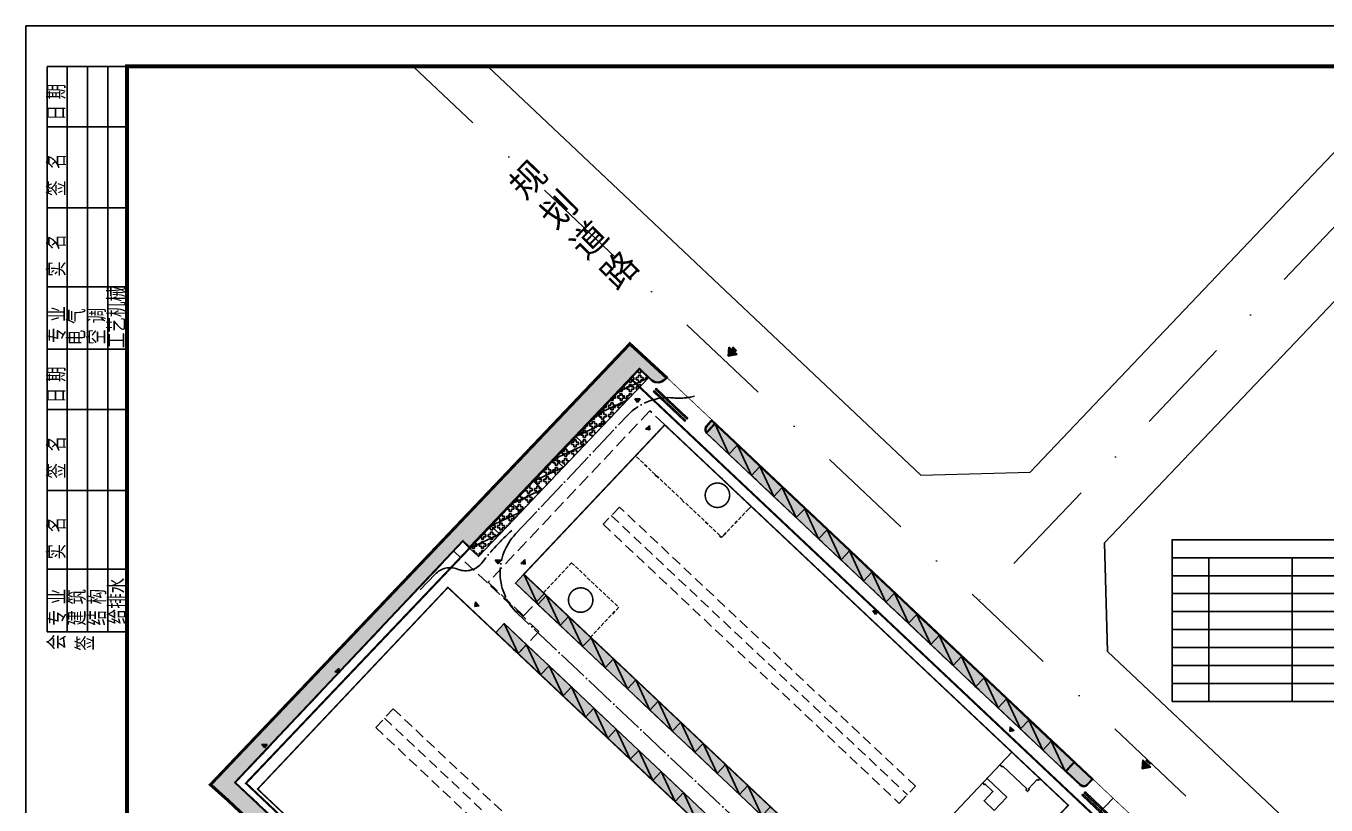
# Model space of a CAD drawing. Header units: millimetres. Extents: x 684742 to 685648, y 2544795 to 2545581.
# Drawn here: x 685227.6 to 685480.7, y 2545295.4 to 2545447.1 of the extents above; entities that cross this region are included whole.
import ezdxf

# ---------------------------------------------------------------- set-up
doc = ezdxf.new("R2010")
doc.units = ezdxf.units.MM
for name, pattern in [('$0$HIDDEN', [0.375, 0.25, -0.125]), ('DASH', [0.35, 0.25, -0.1]), ('DASHDOT', [25.399999999999995, 12.7, -6.349999999999997, 0, -6.349999999999997]), ('DASHED', [0.75, 0.5, -0.25]), ('DOTE', [2.4200000000000004, 2, -0.2, 0.02, -0.2])]:
    doc.linetypes.add(name, pattern=pattern)
for name, color, linetype in [('00用地界线', 1, 'Continuous'), ('14', 14, 'Continuous'), ('1绿地填充', 116, 'Continuous'), ('A-DIM-SYMB', 3, 'Continuous'), ('a08', 252, 'Continuous'), ('k-绿地填充', 118, 'Continuous'), ('PLAN_道路', 40, 'Continuous'), ('PLAN_附属建筑', 160, 'Continuous'), ('PUB_TAB', 7, 'Continuous'), ('PUB_TITLE', 4, 'Continuous'), ('建筑', 4, 'Continuous'), ('建筑物', 4, 'Continuous'), ('车位', 8, 'Continuous'), ('道路', 2, 'Continuous'), ('道路中心线', 1, 'DOTE')]:
    doc.layers.add(name, color=color, linetype=linetype)
doc.layers.add('JT-道路中线', color=7, linetype='DASHDOT', lineweight=5)
doc.layers.add('JT-道路红线', color=7, linetype='Continuous', lineweight=5)
doc.styles.add('HZTXT', font='romane.shx', dxfattribs={"width": 0.7, "bigfont": 'hztxt.shx'})
doc.styles.get("Standard").update_dxf_attribs({"font": ''})
doc.styles.get('Standard').set_extended_font_data('SimSun')
pattern_1 = [(90, (0, 0), (-1.799999999999999, 1e-16), [0.45, -1.349999999999999]), (0, (0, 0.45), (0, 1.799999999999999), [0.45, -1.349999999999999]), (90, (0.45, 0.45), (-1.799999999999999, 1e-16), [0.45, -1.349999999999999]), (0, (0.45, 0.9), (0, 1.799999999999999), [0.45, -1.349999999999999]), (270, (0.9, 0.9), (1.799999999999999, -3e-16), [0.45, -1.349999999999999]), (0, (0.9, 0.45), (0, 1.799999999999999), [0.45, -1.349999999999999]), (270, (1.349999999999999, 0.45), (1.799999999999999, -3e-16), [0.45, -1.349999999999999]), (0, (0.9, 0), (0, 1.799999999999999), [0.45, -1.349999999999999]), (270, (0.9, 0), (1.799999999999999, -3e-16), [0.45, -1.349999999999999]), (0, (0.45, -0.45), (0, 1.799999999999999), [0.45, -1.349999999999999]), (270, (0.45, 0), (1.799999999999999, -3e-16), [0.45, -1.349999999999999]), (0, (0, 0), (0, 1.799999999999999), [0.45, -1.349999999999999])]
pattern_2 = [(0, (0, 0), (0.199995, 0.199995), [0.359991, -0.239994, 0.159996, -0.039999]), (0, (0, 0.159996), (0.199995, 0.199995), [0.359991, -0.039999, 0.159996, -0.239994]), (90, (0, 0), (-0.199995, -0.199995), [0.159996, -0.039999, 0.359991, -0.239994]), (90, (0.159996, -0.039999), (0.199995, 0.199995), [-0.239994, 0.359991, -0.039999, 0.159996])]

# ---------------------------------------------------------------- blocks, each defined once
blk = doc.blocks.new('JHRTYJF')
at = {"layer": '车位'}
blk.add_lwpolyline([(696832.7696694155, 2573175.729671441), (696826.7862608384, 2573175.795029064), (696826.8124098642, 2573178.188392429), (696832.7958184413, 2573178.123034807)], close=True, dxfattribs=at)
blk.add_lwpolyline([(696826.8124098642, 2573178.188392429), (696832.7696694155, 2573175.729671441)], dxfattribs=at)
blk = doc.blocks.new('111111')
at = {"layer": 'A-DIM-SYMB'}
h = blk.add_hatch(color=256, dxfattribs=at)
h.dxf.hatch_style = 1
h.paths.add_polyline_path([(691370.3767364135, 2579484.485152308), (691370.9326405585, 2579485.216934941), (691369.8208322685, 2579485.216934941)])
for p, q in [((691369.8208322685, 2579485.216934941), (691370.9326405585, 2579485.216934941)), ((691370.3767364135, 2579484.485152308), (691369.8208322685, 2579485.216934941)), ((691370.9326405585, 2579485.216934941), (691370.3767364135, 2579484.485152308))]:
    blk.add_line(p, q, dxfattribs=at)
blk = doc.blocks.new('A$C393D5F54')
at = {"layer": '14', "color": 14}
for p, q in [((0.0002947762259282, 445.5909560997388), (0.0002947743632831, 14445.59090395501)), ((0.0002947743632831, 14445.59090395501), (2000.000399082492, 14445.59090395539)), ((500.000320853258, 445.5909560999134), (500.0003208513953, 14445.59090395516)), ((1000.00034693029, 445.5909560998551), (1000.000346928427, 14445.59090395507)), ((1500.000373007322, 445.5909561000879), (1500.000373005459, 14445.5909039553)), ((2000.000399084354, 445.5909561001463), (2000.000399082492, 14445.59090395539)), ((2000.000399082783, 12945.59090954333), (0.0002947746543214, 12945.59090954295)), ((2000.000399083074, 10945.64321095185), (0.0002947749453597, 10945.64321095147)), ((2000.000399083248, 8989.611513374839), (0.0002947751199827, 8989.611513374432)), ((2000.000399083423, 7445.590930032428), (0.0002947752946056, 7445.59093003202)), ((2000.000399083714, 5945.59093561105), (0.0002947755856439, 5945.590935610642)), ((2000.000399083889, 3945.590943061616), (0.0002947757602669, 3945.590943061216)), ((2000.00039908418, 1989.611539442558), (0.0002947760513052, 1989.61153944215)), ((2000.000399084354, 445.5909561001463), (0.0002947762259282, 445.5909560997388))]:
    blk.add_line(p, q, dxfattribs=at)
at = {"layer": '14', "color": 14, "style": 'HZTXT', "width": 0.85}
for s, p in [('日 期', (461.5332057615741, 13105.32084242598)), ('签  名', (466.162309619016, 11238.3044978881)), ('实  名', (466.1623096193651, 9238.35679929663)), ('工艺机械', (1953.318045485415, 7471.000319001497)), ('专 业', (472.4155096719623, 7597.873250554781)), ('电 气', (956.7652093662182, 7539.872544504179)), ('空 调', (1459.957470096124, 7557.722944787006)), ('日 期', (461.5332057623308, 6105.320868503011)), ('签  名', (466.1623096198308, 4238.2522300072)), ('实  名', (466.1623096202966, 2238.304531415692)), ('给排水', (1969.521492123429, 629.4335300349048)), ('专 业', (480.3695466810022, 598.140129540523)), ('建 筑', (967.1628800292964, 592.134295659489)), ('结 构', (1470.02198616776, 596.8208872302203)), ('会', (470.4396280380314, -3.051198790606576)), ('签', (1174.193684031837, -26.9997495590942))]:
    blk.add_text(s, height=450, rotation=90, dxfattribs=at).set_placement(p)
blk = doc.blocks.new('图框')
at = {"layer": 'PUB_TITLE', "color": 14}
blk.add_lwpolyline([(-2490.044297367334, -114030.9652820825), (123659.9557027221, -114030.9652820825), (123659.9683176279, -24930.96528208256), (-2490.044297367334, -24930.96528208256)], close=True, dxfattribs=at)
at = {"layer": 'PUB_TITLE', "color": 14, "const_width": 235.9666194733357}
blk.add_lwpolyline([(3409.121189415455, -111671.2990871668), (121298.9680815041, -111671.2990871668), (121298.9680815041, -27290.96528196335), (3409.121189415455, -27290.96528196335)], close=True, dxfattribs=at)
at = {"layer": '14', "color": 6, "xscale": 2.359666194733356, "yscale": 2.359666194733356, "zscale": 2.359666194733356}
blk.add_blockref('A$C393D5F54', (-1258.655426830053, -61377.47215235233), dxfattribs=at)
blk = doc.blocks.new('*U4')
at = {"linetype": 'ByBlock', "ltscale": 0.3}
h = blk.add_hatch(color=256, dxfattribs=at)
h.dxf.hatch_style = 1
h.paths.add_polyline_path([(1.830137102864682, 2.40916093060514), (-1.83013710239902, 2.409160930663346), (0, 0)])
h = blk.add_hatch(color=256, dxfattribs=at)
h.dxf.hatch_style = 1
h.paths.add_polyline_path([(0.8062207258772103, 2.896275688428431), (0.8062207258772104, 3.316382777877151), (-0.833363286918029, 3.31638277793536), (-0.8333632866851983, 2.896275688486638)])
for p, q in [((1.830137102864682, 2.40916093060514), (-1.830137102399021, 2.409160930663346)), ((-1.830137102399021, 2.409160930663346), (0, 0)), ((0, 0), (1.830137102864682, 2.40916093060514))]:
    blk.add_line(p, q, dxfattribs=at)
blk.add_lwpolyline([(-0.8333632869180291, 3.31638277793536), (0.8062207258772104, 3.316382777877151), (0.8062207258772104, 2.896275688428431), (-0.8333632866851985, 2.896275688486638)], close=True, dxfattribs=at)
blk = doc.blocks.new('jsd')
at = {"layer": 'a08', "ltscale": 0.001}
h = blk.add_hatch(dxfattribs=at)
h.set_pattern_fill('ANSI31', color=256, scale=0.2, angle=10.52814650395861)
h.set_pattern_definition([(55.52814650395862, (1014318.670970643, 5162083.272787055), (-0.2617483766042662, 0.1797054182406063), [])])
edge = h.paths.add_edge_path()
edge.add_arc((684629.7638738528, 2546811.16536671), 0.1499999995230897, 54.47195223341406, 234.471952233414)
edge.add_line((684629.6767086406, 2546811.043292037), (684636.3032387791, 2546806.309626636))
edge.add_arc((684636.3904039908, 2546806.431701309), 0.1500000002978209, -125.5280473029456, 54.47195257480839)
edge.add_line((684636.4775692025, 2546806.553775982), (684629.8508504888, 2546811.287575811))
edge.add_line((684629.8508504888, 2546811.287575811), (684629.8510390649, 2546811.287441382))
h = blk.add_hatch(dxfattribs=at)
h.set_pattern_fill('ANSI31', color=256, scale=0.2, angle=10.52814650395861)
h.set_pattern_definition([(55.52814650395862, (1014319.018534363, 5162083.759568666), (-0.2617483766042662, 0.1797054182406063), [])])
edge = h.paths.add_edge_path()
edge.add_arc((684630.1114375731, 2546811.652148321), 0.1499999995230897, 54.47195223341406, 234.471952233414)
edge.add_line((684630.024272361, 2546811.530073649), (684636.6508024994, 2546806.796408247))
edge.add_arc((684636.737967711, 2546806.918482921), 0.1500000002978209, -125.5280473029456, 54.47195257480839)
edge.add_line((684636.8251329229, 2546807.040557594), (684630.1984142091, 2546811.774357423))
edge.add_line((684630.1984142093, 2546811.774357423), (684630.1986027855, 2546811.774222994))
for points in [[(684629.851039065, 2546811.287441381, 0.9999999999999998), (684629.6767086406, 2546811.043292037), (684636.3032387791, 2546806.309626636, 0.9999999999999996), (684636.4775692025, 2546806.553775982), (684629.8508504888, 2546811.287575811)], [(684630.1986027854, 2546811.774222994, 0.9999999999999998), (684630.024272361, 2546811.530073649), (684636.6508024994, 2546806.796408247, 0.9999999999999996), (684636.8251329229, 2546807.040557594), (684630.1984142093, 2546811.774357423)]]:
    blk.add_lwpolyline(points, format="xyb", close=True, dxfattribs=at)

msp = doc.modelspace()

# ---------------------------------------------------------------- hatches: boundary and pattern name
h = msp.add_hatch()
h.set_pattern_fill('普通砖', color=256, scale=0.1, angle=45, style=0)
h.set_pattern_definition([(90, (-0.1269067913995533, 0.1268113925357852), (-0.2500001000000001, 0), [])])
h.paths.add_polyline_path([(685373.6949587961, 2545234.072936358), (685397.5995945629, 2545244.372779421), (685465.7972362621, 2545271.185301725), (685442.4454328202, 2545293.209519455), (685442.608395862, 2545293.54942408), (685466.4557831414, 2545271.057797211), (685397.7422358751, 2545244.041712712), (685373.8397831413, 2545233.743797211), (685356.6647831413, 2545225.205797211), (685354.3927831413, 2545224.112797211), (685349.9747831413, 2545222.001797211), (685346.8580269015, 2545220.5278777), (685266.8127831413, 2545296.148797211), (685263.2447831412, 2545299.328797211), (685345.1397831412, 2545385.476797211), (685352.5035416083, 2545378.711855925), (685352.2569191857, 2545378.449568854), (685345.1483208832, 2545384.962937867), (685263.7630794973, 2545299.350281929), (685267.0548498086, 2545296.416473187), (685346.988193391, 2545220.844731465), (685349.816776948, 2545222.334063461), (685354.2371338718, 2545224.436892234), (685356.505787734, 2545225.528249239), (685373.6949587961, 2545234.072936358), (685397.5995945629, 2545244.372779421)])
h = msp.add_hatch()
h.set_pattern_fill('人字形人行道砖', color=256, scale=0.15, style=0)
h.set_pattern_definition(pattern_2)
edge = h.paths.add_edge_path()
edge.add_line((685352.2714794443, 2545378.68355731), (685351.9573977457, 2545378.351100307))
edge.add_arc((685350.616729233, 2545379.625897521), 1.849999999797354, 226.6757107758569, 316.44270660809366, ccw=False)
edge.add_line((685349.3473946278, 2545378.280055904), (685347.0505893658, 2545380.446294756))
edge.add_line((685347.0505893658, 2545380.446294756), (685313.96987663, 2545345.647796807))
edge.add_line((685313.96987663, 2545345.647796807), (685312.6498570374, 2545346.902651804))
edge.add_line((685312.6498570374, 2545346.902651804), (685268.1929548933, 2545299.765719679))
edge.add_line((685268.1929548933, 2545299.765719679), (685339.4861859946, 2545232.525292447))
edge.add_line((685339.4861859946, 2545232.525292447), (685336.9759833209, 2545229.863791522))
edge.add_line((685336.9759833209, 2545229.863791522), (685337.0851056142, 2545229.7608725))
edge.add_line((685337.0851056142, 2545229.7608725), (685339.69822731, 2545232.531495719))
edge.add_line((685339.69822731, 2545232.531495719), (685268.4049956716, 2545299.771923457))
edge.add_line((685268.4049956716, 2545299.771923457), (685312.6556541102, 2545346.690178726))
edge.add_line((685312.6556541102, 2545346.690178726), (685313.975243373, 2545345.435732816))
edge.add_line((685313.975243373, 2545345.435732816), (685347.0563629343, 2545380.234658715))
edge.add_line((685347.0563629343, 2545380.234658715), (685349.2444756055, 2545378.17093361))
edge.add_arc((685350.616729233, 2545379.625897521), 1.999999999873765, 226.675710782262, 316.4497892934749)
edge.add_line((685352.0662709496, 2545378.247917546), (685352.3805159399, 2545378.580547395))
edge.add_line((685352.3805159399, 2545378.580547395), (685352.2714794443, 2545378.68355731))
h = msp.add_hatch()
h.set_pattern_fill('人字形人行道砖', color=256, scale=0.15, style=0)
h.set_pattern_definition(pattern_2)
edge = h.paths.add_edge_path()
edge.add_line((685361.640607133, 2545369.668459383), (685360.1239076046, 2545368.060087788))
edge.add_arc((685360.8070885754, 2545368.565813499), 0.8499969023242734, 136.6758854381972, 216.5107496357346, ccw=False)
edge.add_line((685360.188729389, 2545369.14901728), (685361.1313032762, 2545370.14833404))
edge.add_line((685361.1313032762, 2545370.14833404), (685361.0221845394, 2545370.251256834))
edge.add_line((685361.0221845394, 2545370.251256834), (685360.0796106523, 2545369.251940073))
edge.add_arc((685360.8070926076, 2545368.565813259), 1.000000000251571, 136.6757107534235, 226.6757107865627)
edge.add_line((685360.1209657937, 2545367.838331303), (685361.7497375889, 2545369.565549016))
edge.add_line((685361.7497375889, 2545369.565549016), (685361.640607133, 2545369.668459383))
edge = h.paths.add_edge_path()
edge.add_line((685431.7204996791, 2545303.619157163), (685431.7034291914, 2545303.60104496))
edge.add_line((685431.7034291914, 2545303.60104496), (685430.1597029899, 2545301.964011983))
edge.add_line((685430.1597029899, 2545301.964011983), (685432.8373376424, 2545299.439025416))
edge.add_line((685432.8373376424, 2545299.439025416), (685432.8636116756, 2545299.466902819))
edge.add_arc((685433.5468217239, 2545299.972557165), 0.849977815354342, 216.5057168705164, 316.6739223449308)
edge.add_line((685434.1651470431, 2545299.389345294), (685435.1263444467, 2545300.409199647))
edge.add_line((685435.1263444467, 2545300.409199647), (685435.2358983757, 2545300.305946716))
edge.add_line((685435.2358983757, 2545300.305946716), (685434.2743057294, 2545299.286464872))
edge.add_arc((685433.5468237739, 2545299.972591688), 1.000000001698962, 226.6757108926506, 316.6757106849385, ccw=False)
edge.add_line((685432.8606969605, 2545299.24510973), (685432.8435883165, 2545299.226957033))
edge.add_line((685432.8435883165, 2545299.226957033), (685429.9476615665, 2545301.957791179))
edge.add_line((685429.9476615665, 2545301.957791179), (685431.594298699, 2545303.703955287))
edge.add_line((685431.594298699, 2545303.703955287), (685431.6113409925, 2545303.722037585))
edge.add_line((685431.6113409925, 2545303.722037585), (685431.7204996791, 2545303.619157163))
h = msp.add_hatch()
h.set_pattern_fill('普通砖', color=256, scale=0.1, angle=45, style=0)
h.set_pattern_definition([(90, (-0.1269336928849517, 0.1269336928849517), (-0.2500001000000001, 0), [])])
h.paths.add_polyline_path([(685361.1456528286, 2545370.382236152), (685361.0221845394, 2545370.251256834), (685435.2358983757, 2545300.305946716), (685435.3593548818, 2545300.436937139)])
at = {"layer": '1绿地填充', "linetype": 'Continuous'}
h = msp.add_hatch(dxfattribs=at)
h.set_pattern_fill('CROSS', color=256, scale=0.5, angle=-1.165079999999999)
h.set_pattern_definition([(358.83492, (0, 0), (0.8097252841745103, 0.7774465185261997), [0.396875, -1.190625]), (88.83492, (0.1943616296315499, -0.2024313210436276), (-0.7774465185261997, 0.8097252841745103), [0.396875, -1.190625])])
edge = h.paths.add_edge_path()
edge.add_line((685339.69822731, 2545232.531495719), (685268.4049956714, 2545299.771923457))
edge.add_line((685268.4049956714, 2545299.771923457), (685312.6556541102, 2545346.690178726))
edge.add_line((685312.6556541102, 2545346.690178726), (685313.975243373, 2545345.435732816))
edge.add_line((685313.975243373, 2545345.435732816), (685347.0563629343, 2545380.234658715))
edge.add_line((685347.0563629343, 2545380.234658715), (685349.2444756055, 2545378.17093361))
edge.add_arc((685350.616729233, 2545379.625897521), 1.999999999873765, 226.675710782262, 316.4497892934749)
edge.add_line((685352.0662709496, 2545378.247917546), (685352.4058032599, 2545378.607314146))
edge.add_line((685352.4058032599, 2545378.607314146), (685346.2281562875, 2545384.443515019))
edge.add_line((685346.2281562875, 2545384.443515019), (685345.141, 2545385.477))
edge.add_line((685345.141, 2545385.477), (685263.2459999999, 2545299.329))
edge.add_line((685263.2459999999, 2545299.329), (685266.814, 2545296.149))
edge.add_line((685266.814, 2545296.149), (685337.0851056142, 2545229.7608725))
edge.add_line((685337.0851056142, 2545229.7608725), (685337.3021618448, 2545229.99101143))
edge.add_line((685337.3021618448, 2545229.99101143), (685339.69822731, 2545232.531495719))
h = msp.add_hatch(dxfattribs=at)
h.set_pattern_fill('十字花纹', color=256, scale=0.3)
h.set_pattern_definition(pattern_1)
h.paths.add_polyline_path([(685348.7862087077, 2545378.571153699), (685315.714689303, 2545343.782152503), (685313.9752433726, 2545345.435732816), (685347.0468496474, 2545380.224651431)])
h = msp.add_hatch(dxfattribs=at)
h.set_pattern_fill('松散材料', color=256, scale=0.3)
h.set_pattern_definition([(0, (0, 0), (0.28125, 0.5625), [0, -0.5625])])
edge = h.paths.add_edge_path()
edge.add_line((685435.3279547241, 2545300.403620791), (685434.2743057294, 2545299.286464872))
edge.add_arc((685433.5468237739, 2545299.972591686), 1.000000000016758, 226.6757107962675, 316.6757107774096, ccw=False)
edge.add_line((685432.8606969605, 2545299.24510973), (685432.8435883165, 2545299.226957033))
edge.add_line((685432.8435883165, 2545299.226957033), (685429.9476615665, 2545301.957791179))
edge.add_line((685429.9476615665, 2545301.957791179), (685431.7343189148, 2545303.853479067))
edge.add_line((685431.7343189148, 2545303.853479067), (685435.3279547241, 2545300.403620791))
edge = h.paths.add_edge_path()
edge.add_arc((685360.8070926071, 2545368.565813259), 1.000000000030439, 136.675710739694, 226.6757608028766, ccw=False)
edge.add_line((685360.0796106523, 2545369.251940073), (685361.1456528287, 2545370.382236152))
edge.add_line((685361.1456528287, 2545370.382236152), (685361.8732318324, 2545369.696503874))
edge.add_line((685361.8732318324, 2545369.696503874), (685361.7504180404, 2545369.566270597))
edge.add_line((685361.7504180404, 2545369.566270597), (685360.1209664287, 2545367.838330705))
h = msp.add_hatch(dxfattribs=at)
h.set_pattern_fill('十字花纹', color=256, scale=0.3)
h.set_pattern_definition(pattern_1)
h.paths.add_polyline_path([(685431.5942268138, 2545303.703879057), (685429.9476714401, 2545301.957792918), (685360.1041055163, 2545367.820450717), (685361.7504200581, 2545369.566268691), (685431.5939796045, 2545303.703616906)])
h = msp.add_hatch(dxfattribs=at)
h.set_pattern_fill('十字花纹', color=256, scale=0.3)
h.set_pattern_definition(pattern_1)
h.paths.add_polyline_path([(685401.440234375, 2545264.4734034), (685392.7105206448, 2545272.706859392), (685394.3571742431, 2545274.452863953), (685403.0869355527, 2545266.219352036)])
h.paths.add_polyline_path([(685383.9806976512, 2545280.940407392), (685385.6273988291, 2545282.686356028), (685324.5188824023, 2545340.321049758), (685322.8722308234, 2545338.575043293)])
h.paths.add_polyline_path([(685371.43441009, 2545279.577272968), (685373.0811156284, 2545281.323217496), (685320.7023724027, 2545330.724399144), (685319.0556657098, 2545328.978444659)])

# ---------------------------------------------------------------- linework, layer by layer
at = {"color": 1, "linetype": 'DOTE', "ltscale": 3, "const_width": 0.15}
msp.add_lwpolyline([(685466.457, 2545271.058), (685345.141, 2545385.477), (685263.2459999999, 2545299.329), (685266.814, 2545296.149), (685346.8580000001, 2545220.528), (685349.976, 2545222.002), (685354.3940000001, 2545224.113), (685356.666, 2545225.206), (685373.841, 2545233.744), (685397.746, 2545244.044)], close=True, dxfattribs=at)
for points in [[(685346.8580269015, 2545220.5278777), (685266.8127831413, 2545296.148797211), (685263.2447831412, 2545299.328797211), (685345.1397831412, 2545385.476797211), (685352.5035416083, 2545378.711855925), (685352.2569191857, 2545378.449568854), (685345.1483208832, 2545384.962937867), (685263.7630794973, 2545299.350281929), (685267.0548498086, 2545296.416473187), (685346.988193391, 2545220.844731465)], [(685352.2599665147, 2545378.446768819), (685345.1574687749, 2545384.972893681), (685263.7630794973, 2545299.350281929), (685267.0574541003, 2545296.414152098), (685346.9260268352, 2545220.95888576), (685354.2386677756, 2545224.437630156), (685356.5078605325, 2545225.529279664), (685373.689561177, 2545234.070610675), (685397.6089041111, 2545244.376790646), (685465.7972362621, 2545271.185301725), (685442.3626346017, 2545293.287610468)], [(685361.1456528286, 2545370.382236152), (685361.0221845394, 2545370.251256834), (685435.2358983757, 2545300.305946716), (685435.3593548818, 2545300.436937139), (685361.1456410455, 2545370.382247257)], [(685437.6143456599, 2545346.469288857), (685438.186062167, 2545325.280189)]]:
    msp.add_lwpolyline(points)
for points in [[(685352.2714794443, 2545378.68355731), (685351.9573977457, 2545378.351100307, -0.4130229574363347), (685349.3473946278, 2545378.280055904), (685347.0505893658, 2545380.446294756), (685313.96987663, 2545345.647796807), (685312.6498570374, 2545346.902651804), (685268.1929548933, 2545299.765719679), (685339.4861859946, 2545232.525292447), (685336.9759833209, 2545229.863791522), (685337.0851056142, 2545229.7608725), (685339.69822731, 2545232.531495719), (685268.4049956716, 2545299.771923457), (685312.6556541102, 2545346.690178726), (685313.975243373, 2545345.435732816), (685347.0563629343, 2545380.234658715), (685349.2444756055, 2545378.17093361, 0.4130591337870552), (685352.0662709496, 2545378.247917546), (685352.3805159399, 2545378.580547395)], [(685361.640607133, 2545369.668459383), (685360.1239076046, 2545368.060087788, -0.3631544540283612), (685360.188729389, 2545369.14901728), (685361.1313032762, 2545370.14833404), (685361.0221845394, 2545370.251256834), (685360.0796106523, 2545369.251940073, 0.4142135625481411), (685360.1209657937, 2545367.838331303), (685361.7497375889, 2545369.565549016)], [(685431.7204996791, 2545303.619157163), (685431.7034291914, 2545303.60104496), (685430.1597029899, 2545301.964011983), (685432.8373376424, 2545299.439025416), (685432.8636116756, 2545299.466902819, 0.4672014876933919), (685434.1651470431, 2545299.389345294), (685435.1263444467, 2545300.409199647), (685435.2358983757, 2545300.305946716), (685434.2743057294, 2545299.286464872, -0.4142135611198905), (685432.8606969605, 2545299.24510973), (685432.8435883165, 2545299.226957033), (685429.9476615665, 2545301.957791179), (685431.594298699, 2545303.703955287), (685431.6113409925, 2545303.722037585)]]:
    msp.add_lwpolyline(points, format="xyb", close=True)
for points in [[(685348.7862087075, 2545378.571153699), (685347.0467586472, 2545380.22472967), (685342.9128228518, 2545375.876108864), (685344.6522687821, 2545374.22252855), (685348.7862087075, 2545378.571153699)], [(685344.6522687821, 2545374.22252855), (685342.9128187218, 2545375.87610452), (685338.7788829264, 2545371.527483714), (685340.5183288568, 2545369.8739034), (685344.6522687821, 2545374.22252855)], [(685340.5183288568, 2545369.8739034), (685338.7788787966, 2545371.527479371), (685334.6449430012, 2545367.178858565), (685336.3843889314, 2545365.525278251), (685340.5183288568, 2545369.8739034)], [(685364.4690926429, 2545363.703782235), (685360.1038571497, 2545367.820178606), (685361.7504200581, 2545369.566268691), (685366.1156555515, 2545365.44987232)], [(685336.3843889314, 2545365.525278251), (685334.6449388713, 2545367.178854221), (685330.5110030757, 2545362.830233415), (685332.2504490062, 2545361.176653101), (685336.3843889314, 2545365.525278251)], [(685368.8343324948, 2545359.587381754), (685364.4690970018, 2545363.703778125), (685366.1156599103, 2545365.44986821), (685370.4808954037, 2545361.333471839)], [(685332.2504490062, 2545361.176653101), (685330.5109989458, 2545362.830229072), (685326.3770631504, 2545358.481608265), (685328.1165090807, 2545356.828027952), (685332.2504490062, 2545361.176653101)], [(685373.1995723468, 2545355.470981272), (685368.8343368538, 2545359.587377644), (685370.4808997622, 2545361.333467729), (685374.8461352555, 2545357.217071358)], [(685328.1165090807, 2545356.828027952), (685326.3770590205, 2545358.481603922), (685322.243123225, 2545354.132983116), (685323.9825691554, 2545352.479402802), (685328.1165090807, 2545356.828027952)], [(685377.5648121987, 2545351.354580791), (685373.1995767057, 2545355.470977163), (685374.8461396144, 2545357.217067247), (685379.2113751075, 2545353.100670876)], [(685323.9825691554, 2545352.479402802), (685322.2431190951, 2545354.132978772), (685318.1091832997, 2545349.784357966), (685319.84862923, 2545348.130777652), (685323.9825691554, 2545352.479402802)], [(685381.9300520509, 2545347.23818031), (685377.5648165577, 2545351.354576681), (685379.2113794662, 2545353.100666766), (685383.5766149595, 2545348.984270396)], [(685386.29527292, 2545343.12179773), (685381.930037427, 2545347.2381941), (685383.5766003355, 2545348.984284185), (685387.9418358288, 2545344.867887814)], [(685390.6605127722, 2545339.005397248), (685386.295277279, 2545343.121793619), (685387.9418401875, 2545344.867883704), (685392.3070756808, 2545340.751487334)], [(685395.0257526241, 2545334.888996767), (685390.660517131, 2545339.005393138), (685392.3070800395, 2545340.751483223), (685396.6723155328, 2545336.635086852)], [(685327.2370674424, 2545334.458334392), (685322.8721757092, 2545338.575095274), (685324.5188844216, 2545340.321047854), (685328.8837761546, 2545336.204286973)], [(685331.6019635338, 2545330.3415694), (685327.2370718007, 2545334.458330281), (685328.8837805131, 2545336.204282862), (685333.2486722462, 2545332.08752198)], [(685399.3909924763, 2545330.772596286), (685395.0257569829, 2545334.888992657), (685396.6723198915, 2545336.635082742), (685401.0375553848, 2545332.518686371)], [(685323.4205574428, 2545324.861683778), (685319.0556657098, 2545328.978444659), (685320.7023744221, 2545330.72439724), (685325.0672661552, 2545326.607636359)], [(685335.9668596254, 2545326.224804407), (685331.6019678921, 2545330.341565289), (685333.2486766047, 2545332.087517869), (685337.6135683376, 2545327.970756988)], [(685403.7562323282, 2545326.656195805), (685399.3909968348, 2545330.772592176), (685401.0375597436, 2545332.518682261), (685405.4027952368, 2545328.40228589)], [(685340.3317557168, 2545322.108039415), (685335.9668639838, 2545326.224800296), (685337.6135726961, 2545327.970752877), (685341.9784644292, 2545323.853991996)], [(685408.1214721801, 2545322.539795323), (685403.756236687, 2545326.656191695), (685405.4027995956, 2545328.402281779), (685409.7680350888, 2545324.285885409)], [(685327.7854535345, 2545320.744918785), (685323.4205618014, 2545324.861679667), (685325.0672705139, 2545326.607632247), (685329.4321622468, 2545322.490871366)], [(685344.6966518085, 2545317.991274422), (685340.3317600752, 2545322.108035304), (685341.9784687877, 2545323.853987885), (685346.3433605206, 2545319.737227003)], [(685412.4867120322, 2545318.423394842), (685408.121476539, 2545322.539791214), (685409.7680394476, 2545324.285881298), (685414.1332749408, 2545320.169484928)], [(685332.150349626, 2545316.628153793), (685327.785457893, 2545320.744914674), (685329.4321666054, 2545322.490867255), (685333.7970583385, 2545318.374106374)], [(685416.851951884, 2545314.306994361), (685412.486716391, 2545318.423390732), (685414.1332792995, 2545320.169480817), (685418.4985147928, 2545316.053084446)], [(685336.5152457178, 2545312.5113888), (685332.1503539847, 2545316.628149682), (685333.797062697, 2545318.374102262), (685338.16195443, 2545314.257341381)], [(685349.0615479, 2545313.874509429), (685344.6966561668, 2545317.991270311), (685346.3433648791, 2545319.737222892), (685350.7082566122, 2545315.620462011)], [(685353.4264439914, 2545309.757744437), (685349.0615522584, 2545313.874505319), (685350.7082609707, 2545315.620457899), (685355.0731527038, 2545311.503697018)], [(685421.217191736, 2545310.19059388), (685416.851956243, 2545314.306990251), (685418.4985191515, 2545316.053080336), (685422.8637546448, 2545311.936683965)], [(685340.8801418093, 2545308.394623808), (685336.5152500763, 2545312.51138469), (685338.1619587888, 2545314.25733727), (685342.5268505216, 2545310.140576389)], [(685345.2450379009, 2545304.277858815), (685340.880146168, 2545308.394619697), (685342.5268548803, 2545310.140572278), (685346.8917466134, 2545306.023811396)], [(685357.791340083, 2545305.640979445), (685353.4264483498, 2545309.757740326), (685355.0731570623, 2545311.503692907), (685359.4380487952, 2545307.386932026)], [(685425.5824315881, 2545306.074193399), (685421.2171960949, 2545310.19058977), (685422.8637590033, 2545311.936679855), (685427.2289944967, 2545307.820283484)], [(685429.9476714401, 2545301.957792918), (685425.5824359469, 2545306.074189289), (685427.2289988555, 2545307.820279373), (685431.5942343487, 2545303.703883003)], [(685349.6099339927, 2545300.161093823), (685345.2450422595, 2545304.277854704), (685346.891750972, 2545306.023807285), (685351.256642705, 2545301.907046404)], [(685362.1562361744, 2545301.524214452), (685357.7913444414, 2545305.640975334), (685359.4380531537, 2545307.386927915), (685363.8029448868, 2545303.270167033)], [(685366.521132266, 2545297.40744946), (685362.1562405328, 2545301.524210341), (685363.8029492453, 2545303.270162922), (685368.1678409782, 2545299.153402041)], [(685353.9748300842, 2545296.04432883), (685349.6099383512, 2545300.161089712), (685351.2566470637, 2545301.907042293), (685355.6215387967, 2545297.790281412)], [(685358.3397261759, 2545291.927563838), (685353.9748344428, 2545296.044324719), (685355.621543155, 2545297.7902773), (685359.9864348883, 2545293.673516419)], [(685370.8860283575, 2545293.290684468), (685366.5211366244, 2545297.407445349), (685368.1678453367, 2545299.153397929), (685372.5327370698, 2545295.036637048)]]:
    msp.add_lwpolyline(points, close=True)
at = {"color": 251, "linetype": 'DASH', "ltscale": 3}
for points in [[(685351.9639569056, 2545369.420326132), (685368.7868754225, 2545353.553535731), (685368.2722768144, 2545353.007927564), (685368.2540898761, 2545353.02508085), (685363.5369359734, 2545348.023672643), (685363.5551229124, 2545348.006519356), (685363.0405243048, 2545347.460911187), (685362.640411648, 2545347.8382835), (685362.691871509, 2545347.892844317), (685355.817208591, 2545354.376786772), (685355.7657487299, 2545354.322225955), (685355.365636073, 2545354.699598267), (685355.417095934, 2545354.754159084), (685350.4884354826, 2545359.40269984), (685350.4369756215, 2545359.348139022), (685350.0368629647, 2545359.725511334), (685350.0883228257, 2545359.780072151), (685346.2690656488, 2545363.382262404)], [(685337.5044372634, 2545328.073684286), (685328.3381646241, 2545336.718882138), (685333.8271791333, 2545342.538737782), (685342.9934517724, 2545333.893539931)]]:
    msp.add_lwpolyline(points, close=True, dxfattribs=at)
at = {"const_width": 0.3}
for points in [[(685364.5967490562, 2545355.719957126, 1), (685359.8397255611, 2545355.719957126, 1), (685364.5967490562, 2545355.719957126, 1)], [(685337.965826514, 2545335.299505801, 1), (685333.2088030189, 2545335.299505801, 1), (685337.965826514, 2545335.299505801, 1)]]:
    msp.add_lwpolyline(points, format="xyb", dxfattribs=at)
at = {"color": 2, "linetype": '$0$HIDDEN', "ltscale": 8}
for points in [[(685397.6263155435, 2545295.700052755), (685400.7824988865, 2545299.04646975), (685343.1295539825, 2545353.422019805), (685339.9733706395, 2545350.075602811)], [(685299.1115147439, 2545314.111019882), (685295.680880676, 2545310.473610105), (685351.6969912509, 2545257.641845455), (685355.1276253188, 2545261.279255232)]]:
    msp.add_lwpolyline(points, close=True, dxfattribs=at)
for points in [[(685341.551462311, 2545351.748811308), (685399.204407215, 2545297.373261253)], [(685297.39619771, 2545312.292314994), (685353.4123082848, 2545259.460550344)]]:
    msp.add_lwpolyline(points, dxfattribs=at)
at = {"layer": '00用地界线', "color": 6, "linetype": 'DASHED', "ltscale": 5, "const_width": 0.4}
msp.add_lwpolyline([(685457.2932411178, 2545272.82777813), (685345.3334696215, 2545378.422465514), (685270.4210884607, 2545299.619708176), (685347.8089279587, 2545226.508096928), (685347.8296945231, 2545226.517914092), (685352.2323768849, 2545228.621595049), (685354.4692448744, 2545229.697693953), (685371.7373093847, 2545238.281957988), (685395.8415168007, 2545248.667790926)], close=True, dxfattribs=at)
at = {"layer": '1绿地填充', "linetype": 'Continuous'}
for points in [[(685339.69822731, 2545232.531495719), (685268.4049956714, 2545299.771923457), (685312.6556541102, 2545346.690178726), (685313.975243373, 2545345.435732816), (685347.0563629343, 2545380.234658715), (685347.0563629343, 2545380.234658715), (685349.2444756055, 2545378.17093361, 0.413059133787055), (685352.0662709496, 2545378.247917546), (685352.4058032599, 2545378.607314146), (685346.2281562875, 2545384.443515019), (685345.141, 2545385.477), (685263.2459999999, 2545299.329), (685263.2459999999, 2545299.329), (685266.814, 2545296.149), (685337.0851056142, 2545229.7608725), (685337.3021618448, 2545229.99101143), (685337.3021618448, 2545229.99101143), (685337.3021618448, 2545229.99101143)], [(685360.1209664287, 2545367.838330705, -0.4142138182880156), (685360.0796106523, 2545369.251940073), (685361.1456528287, 2545370.382236152), (685361.8732318324, 2545369.696503874), (685361.7504180404, 2545369.566270597)], [(685435.3279547241, 2545300.403620791), (685434.2743057294, 2545299.286464872, -0.4142135620853041), (685432.8606969605, 2545299.24510973), (685432.8435883165, 2545299.226957033), (685429.9476615665, 2545301.957791179), (685431.7343189148, 2545303.853479067)]]:
    msp.add_lwpolyline(points, format="xyb", close=True, dxfattribs=at)
at = {"layer": 'JT-道路中线', "color": 1, "ltscale": 1.5}
msp.add_line((685512.0333600169, 2545439.259703919), (685413.1133837221, 2545335.210208065), dxfattribs=at)
at = {"layer": 'JT-道路中线', "color": 1, "ltscale": 1.5, "flags": 128}
msp.add_lwpolyline([(685508.9789947759, 2545244.643206538), (685302.9764869304, 2545439.259703919)], dxfattribs=at)
at = {"layer": 'JT-道路红线', "ltscale": 50}
for points in [[(685401.8304792418, 2545359.62635441), (685317.5381919593, 2545439.259703919)], [(685498.2353757179, 2545439.259703919), (685423.103205249, 2545360.231578473)], [(685437.6143456599, 2545346.469288857), (685525.8310759126, 2545439.259703919)]]:
    msp.add_lwpolyline(points, dxfattribs=at)
at = {"layer": 'JT-道路红线'}
msp.add_lwpolyline([(685561.5640200252, 2545191.378431659, -1.22368550793e-05), (685525.5532505976, 2545185.035750697, -0.0001088083820815)], format="xyb", dxfattribs=at)
for points in [[(685401.8304792418, 2545359.62635441), (685423.1031385893, 2545360.231508356)], [(685561.5640200253, 2545278.425487921), (685524.8003703128, 2545262.431587296), (685500.1419979794, 2545266.748633507), (685438.186062167, 2545325.280189)]]:
    msp.add_lwpolyline(points, dxfattribs=at)
at = {"layer": 'k-绿地填充', "color": 81, "flags": 128}
for points in [[(685348.7862087077, 2545378.571153699), (685315.714689303, 2545343.782152503), (685313.9752433726, 2545345.435732816), (685347.0468496474, 2545380.224651431)], [(685431.5942268138, 2545303.703879057), (685429.9476714401, 2545301.957792918), (685360.1041055163, 2545367.820450717), (685361.7504200581, 2545369.566268691), (685431.5939796045, 2545303.703616906)], [(685383.9806976512, 2545280.940407392), (685385.6273988291, 2545282.686356028), (685324.5188824023, 2545340.321049758), (685322.8722308234, 2545338.575043293)], [(685371.43441009, 2545279.577272968), (685373.0811156284, 2545281.323217496), (685320.7023724027, 2545330.724399144), (685319.0556657098, 2545328.978444659), (685371.4344045758, 2545279.577267122)]]:
    msp.add_lwpolyline(points, close=True, dxfattribs=at)
at = {"layer": 'PLAN_附属建筑', "linetype": 'Continuous'}
for points in [[(685392.1019580252, 2545276.579866923), (685419.547030569, 2545305.679145141), (685430.531259205, 2545295.317836223), (685403.0869355529, 2545266.219352036)], [(685419.547030569, 2545305.679145141), (685425.0031452456, 2545300.533194049), (685424.660081829, 2545300.169453061), (685424.4782113404, 2545300.340984764), (685422.7628943054, 2545298.522279875), (685422.9447647941, 2545298.350748171), (685422.6017013876, 2545297.987007194), (685422.2379604095, 2545298.3300706), (685422.4437984545, 2545298.548315188), (685417.7879139392, 2545302.939526796), (685417.6506885753, 2545302.794030404), (685417.2141994024, 2545303.205706491)], [(685416.1297407093, 2545294.331364301), (685414.1291653313, 2545296.218213038), (685415.8444823655, 2545298.036917927), (685414.3531443566, 2545299.443477894), (685414.2502253356, 2545299.334355602), (685413.8864843576, 2545299.677419009), (685414.7098365331, 2545300.550397355), (685418.5654908973, 2545296.913925242)]]:
    msp.add_lwpolyline(points, close=True, dxfattribs=at)
at = {"layer": 'PUB_TAB'}
msp.add_lwpolyline([(685450.7591174428, 2545315.55110616), (685524.3546989273, 2545315.55110616), (685524.3546989273, 2545347.05110616), (685450.7591174428, 2545347.05110616)], close=True, dxfattribs=at)
for points in [[(685450.7591174428, 2545343.55110616), (685524.3546989273, 2545343.55110616)], [(685457.8707258067, 2545343.55110616), (685457.8707258067, 2545315.55110616)], [(685474.0993216004, 2545343.55110616), (685474.0993216004, 2545315.55110616)], [(685450.7591174428, 2545340.05110616), (685524.3546989273, 2545340.05110616)], [(685450.7591174428, 2545336.55110616), (685524.3546989273, 2545336.55110616)], [(685450.7591174428, 2545333.05110616), (685524.3546989273, 2545333.05110616)], [(685450.7591174428, 2545329.55110616), (685524.3546989273, 2545329.55110616)], [(685450.7591174428, 2545326.05110616), (685524.3546989273, 2545326.05110616)], [(685450.7591174428, 2545322.55110616), (685524.3546989273, 2545322.55110616)], [(685450.7591174428, 2545319.05110616), (685524.3546989273, 2545319.05110616)], [(685450.7591174428, 2545315.55110616), (685524.3546989273, 2545315.55110616)]]:
    msp.add_lwpolyline(points, dxfattribs=at)
at = {"layer": '建筑', "const_width": 0.3}
for points in [[(685351.9639569056, 2545369.420326132), (685430.5320080989, 2545295.318630256), (685403.0869355527, 2545266.219352036), (685324.518884359, 2545340.321047912)], [(685272.6871771202, 2545298.482380114), (685341.0704809369, 2545233.986459629), (685378.1213288748, 2545273.270485227), (685309.7380250581, 2545337.766405711)]]:
    msp.add_lwpolyline(points, close=True, dxfattribs=at)
at = {"layer": '建筑物', "linetype": 'DASH', "ltscale": 10}
msp.add_lwpolyline([(685351.963956907, 2545369.420326133), (685349.0540290794, 2545372.164833382), (685317.5608084024, 2545338.773411557), (685324.4718869932, 2545332.255206842), (685328.5200351847, 2545336.547350387), (685324.5188844216, 2545340.321047854)], close=True, dxfattribs=at)
at = {"layer": '建筑物'}
msp.add_lwpolyline([(685324.5188844216, 2545340.321047854), (685392.1019580252, 2545276.579866923), (685419.5470305698, 2545305.679145142), (685351.963956968, 2545369.420326074), (685324.5188844216, 2545340.321047854)], dxfattribs=at)
at = {"layer": '建筑物', "linetype": 'DASH', "ltscale": 10}
msp.add_lwpolyline([(685317.4235830386, 2545338.627915185), (685310.8762454368, 2545344.803056503), (685268.4049956716, 2545299.771923457), (685342.6081551319, 2545229.786988464), (685381.0312566967, 2545270.525977972), (685378.1213288747, 2545273.270485227), (685341.0704809381, 2545233.986459629), (685272.6871771202, 2545298.482380114), (685309.7380250581, 2545337.766405711), (685323.4146858365, 2545324.867221601), (685327.462834044, 2545329.159365147), (685317.4235900745, 2545338.627908548)], dxfattribs=at)
at = {"layer": '道路', "linetype": 'DASH', "ltscale": 5}
for p, q in [((685352.3887085835, 2545378.587100125), (685352.0662709496, 2545378.247917546)), ((685361.1456528286, 2545370.382236152), (685360.0796106523, 2545369.251940073)), ((685360.1038571497, 2545367.820178606), (685432.8435883165, 2545299.226957033)), ((685434.2743057294, 2545299.286464872), (685435.3593666648, 2545300.436926034))]:
    msp.add_line(p, q, dxfattribs=at)
for centre, radius, start, end in [((685350.616729233, 2545379.625897521), 2, 226.6757107865828, 316.4497892894206), ((685360.8070926076, 2545368.565813259), 1.000000000251571, 136.6757107534235, 226.6757107914151), ((685433.5468237739, 2545299.972591686), 1.000000000026387, 226.6757107962675, 316.6757107774096)]:
    msp.add_arc(centre, radius, start, end, dxfattribs=at)
at = {"layer": '道路中心线', "linetype": 'DOTE', "ltscale": 3}
for points in [[(685439.2554472422, 2545296.712318912), (685410.1718829072, 2545265.875642388, -0.4142142696061462), (685394.6221682216, 2545265.420716506), (685323.3659761271, 2545332.626210296, -0.4142195416160267), (685322.9110835748, 2545348.175921609), (685344.700174445, 2545371.277845597, -0.2316621485385818), (685353.7561348844, 2545374.67978264, 0.0915341129407631), (685357.7350616024, 2545375.025277158)], [(685304.355426761, 2545337.297400917), (685307.2455289616, 2545340.350306353, -0.3045186143828023), (685311.5953301965, 2545341.330276114), (685311.741180311, 2545341.273772411, 0.337187748244066), (685316.3956500337, 2545342.61635647, -0.0425674751069777), (685322.1836016194, 2545348.862048423, 0.0291644758336176)]]:
    msp.add_lwpolyline(points, format="xyb", dxfattribs=at)

# ---------------------------------------------------------------- block references
at = {"xscale": 0.003333333, "yscale": 0.003333333, "zscale": 0.003333333}
msp.add_blockref('图框', (685235.8899064802, 2545530.229579096), dxfattribs=at)
at = {"xscale": 1.002713087290779, "yscale": 1.002713087290779, "zscale": 1.002713087290779}
for p, rotation in [((2098823.400596652, 276565.2560217434), 47.07561434724278), ((2098819.266656726, 276560.9073965939), 47.07561434724278), ((2098815.132716801, 276556.5587714443), 47.07561434724278), ((-1577740.906017067, 1122768.045965729), 317.3062436339601), ((2098810.998776875, 276552.2101462947), 47.07561434724278), ((-1577736.540777214, 1122763.929565248), 317.3062436339601), ((2098806.864836949, 276547.8615211451), 47.07561434724278), ((-1577732.175537363, 1122759.813164766), 317.3062436339601), ((2098802.730897024, 276543.5128959956), 47.07561434724278), ((-1577727.810297511, 1122755.696764285), 317.3062436339601), ((2098798.596957098, 276539.164270846), 47.07561434724278), ((-1577723.445057659, 1122751.580363804), 317.3062436339601), ((2098794.463017173, 276534.8156456964), 47.07561434724278), ((-1577719.079836789, 1122747.463981223), 317.3062436339601), ((-1577714.714596937, 1122743.347580742), 317.3062436339601), ((-1577710.349357085, 1122739.231180261), 317.3062436339601), ((-1577896.925832529, 1122927.789004359), 317.3014590761614), ((-1577892.560936438, 1122923.672239366), 317.3014590761614), ((-1577705.984117234, 1122735.11477978), 317.3062436339601), ((-1577900.742342529, 1122918.192353745), 317.3014590761614), ((-1577888.196040347, 1122919.555474374), 317.3014590761614), ((-1577701.618877382, 1122730.998379299), 317.3062436339601), ((-1577883.831144255, 1122915.438709382), 317.3014590761614), ((-1577697.253637529, 1122726.881978817), 317.3062436339601), ((-1577896.377446437, 1122914.075588752), 317.3014590761614), ((-1577879.466248163, 1122911.321944389), 317.3014590761614), ((-1577692.888397678, 1122722.765578336), 317.3062436339601), ((-1577892.012550346, 1122909.95882376), 317.3014590761614), ((-1577688.523157825, 1122718.649177855), 317.3062436339601), ((-1577887.647654254, 1122905.842058767), 317.3014590761614), ((-1577875.101352072, 1122907.205179397), 317.3014590761614), ((-1577870.73645598, 1122903.088414404), 317.3014590761614), ((-1577684.157917973, 1122714.532777374), 317.3062436339601), ((-1577883.282758163, 1122901.725293775), 317.3014590761614), ((-1577878.917862071, 1122897.608528782), 317.3014590761614), ((-1577866.371559889, 1122898.971649412), 317.3014590761614), ((-1577679.792678121, 1122710.416376893), 317.3062436339601), ((-1577675.42743827, 1122706.299976411), 317.3062436339601), ((-1577874.552965979, 1122893.49176379), 317.3014590761614), ((-1577862.006663797, 1122894.854884419), 317.3014590761614), ((-1577857.641767706, 1122890.738119427), 317.3014590761614), ((-1577870.188069887, 1122889.374998797), 317.3014590761614), ((-1577865.823173796, 1122885.258233805), 317.3014590761614), ((-1577853.276871614, 1122886.621354434), 317.3014590761614)]:
    msp.add_blockref('JHRTYJF', p, dxfattribs=dict(at, rotation=rotation))
at = {"layer": 'A-DIM-SYMB', "xscale": -0.5832000000000002, "yscale": 0.5832000000000002, "zscale": 0.5832, "rotation": 317.9667271602631}
for p in [(685364.3082170754, 2545382.823299711), (685444.8889754305, 2545302.428199837)]:
    msp.add_blockref('*U4', p, dxfattribs=at)
at = {"layer": 'a08', "rotation": 172.1129719710912}
for p in [(1712983.959790282, 4974145.398909135), (1713067.442489304, 4974066.794999859)]:
    msp.add_blockref('jsd', p, dxfattribs=at)
at = {"layer": 'PLAN_道路', "linetype": 'Continuous', "xscale": 0.9599999999999999, "yscale": 0.9599999999999999, "zscale": 0.9599999999999999}
for p in [(21631.09067610907, 69068.6595793371), (21603.93192590715, 69037.25775478361), (21677.44246598287, 69027.39100045525), (21558.43613850128, 69001.3863636977)]:
    msp.add_blockref('111111', p, dxfattribs=at)
at = {"layer": 'PLAN_道路', "linetype": 'Continuous', "zscale": 0.9599999999999999}
for p, xscale, yscale, rotation in [((1910525.21652962, 293358.5135728782), 0.9599999999999999, 0.9599999999999999, 43.55195167222557), ((1910500.942488962, 293332.3661061172), 0.9599999999999999, 0.9599999999999999, 43.55195167222557), ((-1566694.951435823, 1320157.916728768), 0.9599999999999999, 0.9599999999999999, 313.5519516722256), ((1910464.758538741, 293311.2241359349), 0.9599999999999999, 0.9599999999999999, 43.55195167222557), ((-406009.1643589637, 225527.4760489594), -0.9599999999999999, 0.9600000000000001, 319.7994698949241)]:
    msp.add_blockref('111111', p, dxfattribs=dict(at, xscale=xscale, yscale=yscale, rotation=rotation))

# ---------------------------------------------------------------- texts
at = {"linetype": 'DASHED', "insert": (685321.1322801762, 2545416.543361279, -9994.40001), "char_height": 5, "width": 22.03576472913846, "attachment_point": 1, "rotation": 45.4019153323775}
msp.add_mtext('规\\P划\\P道\\P路', dxfattribs=at)

doc.saveas('drawing.dxf')
